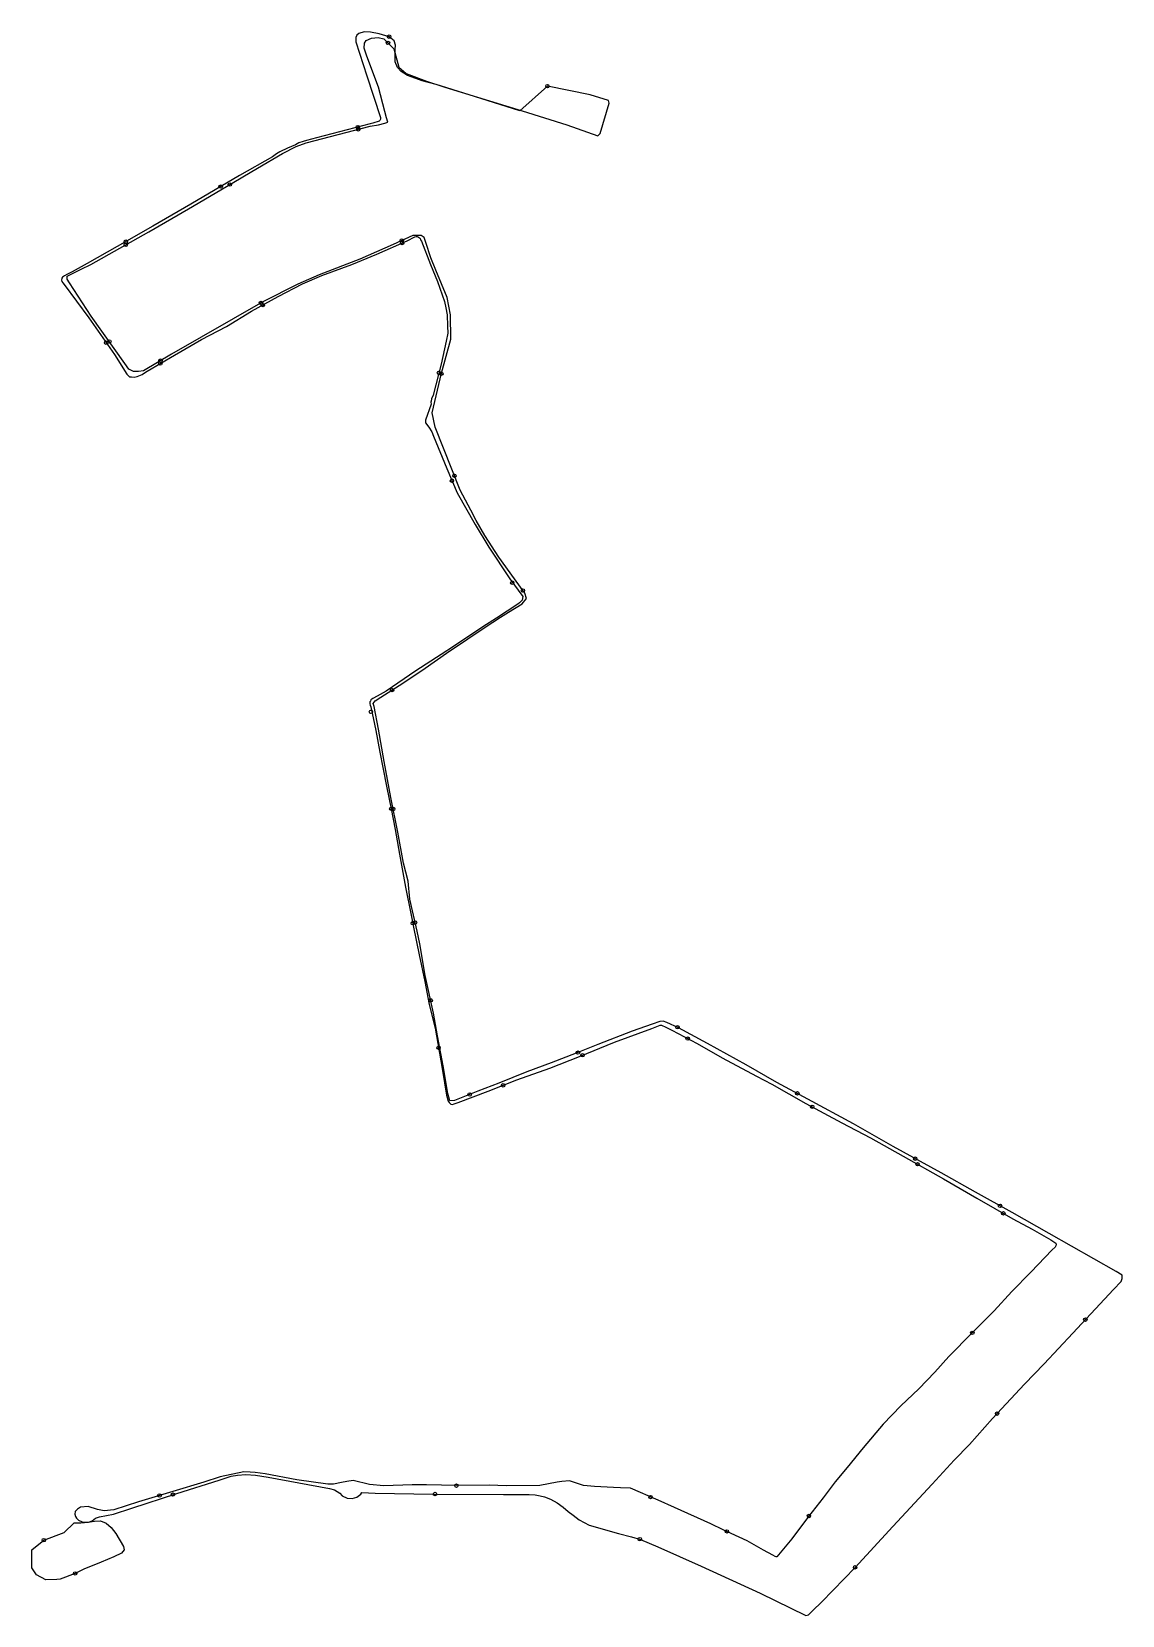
# Model space of a CAD drawing. Header units: millimetres. Extents: x 22.9327 to 22.9518, y 39.36 to 39.3878.
import ezdxf

# ---------------------------------------------------------------- set-up
doc = ezdxf.new("R2010")
doc.units = ezdxf.units.MM
for name, color, linetype in [('ΕΛΑ', 1, 'Continuous'), ('ΠΗΓΑΙΝΕ', 2, 'Continuous'), ('ΣΤΑΣΕΙΣ ΕΛΑ', 4, 'Continuous'), ('ΣΤΑΣΕΙΣ ΠΗΓΑΙΝΕ', 6, 'Continuous')]:
    doc.layers.add(name, color=color, linetype=linetype)

msp = doc.modelspace()

# ---------------------------------------------------------------- linework, layer by layer
at = {"layer": 'ΕΛΑ'}
msp.add_lwpolyline([(22.941704, 39.386816), (22.941222, 39.386382), (22.940425, 39.386633), (22.939757, 39.386845), (22.939511, 39.386908), (22.939252, 39.387004), (22.939143, 39.387074), (22.939078, 39.387142), (22.939035, 39.387244), (22.939037, 39.387457), (22.939045, 39.387535), (22.939019, 39.387608), (22.938931, 39.387682), (22.938756, 39.387734), (22.938606, 39.387759), (22.938495, 39.38777), (22.938403, 39.387738), (22.938366, 39.387708), (22.938346, 39.387666), (22.93835, 39.387592), (22.93854, 39.386999), (22.938778, 39.386268), (22.938782, 39.38624), (22.938771, 39.386217), (22.938757, 39.386205), (22.938721, 39.386193), (22.938683, 39.386181), (22.938643, 39.38617), (22.938601, 39.386157), (22.937657, 39.385912), (22.937481, 39.385867), (22.937423, 39.385849), (22.937351, 39.385823), (22.93729, 39.38579), (22.937151, 39.385732), (22.937015, 39.385664), (22.936957, 39.385633), (22.936886, 39.385578), (22.936312, 39.385252), (22.935457, 39.38475), (22.934795, 39.384367), (22.93417, 39.384007), (22.933642, 39.383713), (22.933381, 39.383566), (22.933284, 39.383517), (22.933246, 39.383498), (22.93323, 39.383484), (22.933211, 39.383471), (22.933196, 39.383452), (22.933192, 39.383422), (22.933198, 39.383397), (22.933216, 39.383371), (22.933242, 39.383344), (22.933673, 39.382758), (22.93412, 39.382117), (22.934337, 39.381774), (22.934381, 39.38173), (22.934416, 39.381726), (22.934464, 39.381723), (22.934517, 39.381736), (22.934605, 39.381768), (22.93463, 39.381785), (22.934691, 39.381825), (22.935172, 39.382108), (22.935643, 39.38238), (22.93608, 39.38261), (22.936523, 39.382875), (22.936985, 39.383136), (22.937413, 39.383355), (22.937753, 39.3835), (22.938279, 39.383692), (22.938718, 39.383874), (22.939245, 39.384109), (22.939383, 39.384176), (22.939405, 39.384185), (22.939423, 39.384184), (22.939445, 39.384173), (22.939462, 39.384163), (22.939474, 39.384147), (22.939483, 39.384127), (22.939497, 39.384102), (22.939657, 39.383694), (22.939776, 39.383398), (22.939901, 39.383049), (22.939927, 39.382935), (22.939949, 39.382815), (22.939954, 39.382615), (22.939957, 39.382493), (22.93993, 39.382349), (22.939843, 39.381947), (22.9397, 39.381408), (22.939673, 39.381344), (22.939667, 39.381302), (22.939664, 39.381282), (22.939665, 39.381249), (22.939569, 39.380966), (22.939569, 39.38092), (22.939627, 39.380848), (22.93968, 39.380764), (22.93971, 39.38069), (22.939941, 39.380121), (22.94012, 39.379697), (22.940439, 39.379143), (22.940677, 39.378746), (22.941045, 39.378193), (22.941272, 39.377884), (22.94126, 39.377815), (22.941217, 39.377769), (22.941186, 39.37775), (22.940813, 39.377503), (22.940575, 39.377349), (22.940061, 39.377006), (22.939845, 39.376868), (22.939396, 39.376578), (22.938881, 39.376226), (22.938721, 39.376135), (22.938646, 39.376098), (22.938613, 39.376071), (22.938603, 39.37605), (22.938595, 39.376035), (22.938591, 39.376004), (22.938598, 39.375977), (22.938609, 39.375949), (22.938696, 39.375538), (22.938771, 39.375155), (22.93882, 39.37489), (22.938892, 39.374529), (22.938969, 39.374165), (22.939036, 39.3738), (22.939112, 39.373373), (22.939217, 39.372795), (22.939309, 39.372329), (22.93936, 39.372094), (22.939459, 39.371608), (22.939559, 39.371143), (22.939634, 39.37074), (22.939737, 39.370325), (22.93986, 39.369617), (22.939933, 39.369153), (22.939967, 39.369046), (22.939982, 39.36902), (22.939998, 39.369006), (22.940012, 39.368996), (22.940039, 39.368988), (22.94007, 39.369), (22.940139, 39.369022), (22.940665, 39.369221), (22.941168, 39.369417), (22.941747, 39.369621), (22.942264, 39.369828), (22.94288, 39.370078), (22.943532, 39.370321), (22.943679, 39.370374), (22.943702, 39.370374), (22.943727, 39.370366), (22.943757, 39.370354), (22.943791, 39.370337), (22.943813, 39.370324), (22.943857, 39.370302), (22.943885, 39.370288), (22.944325, 39.370054), (22.944767, 39.369805), (22.945364, 39.369485), (22.945635, 39.369344), (22.946232, 39.369008), (22.946862, 39.368667), (22.94736, 39.368404), (22.947936, 39.368083), (22.94864, 39.367688), (22.949227, 39.367345), (22.949858, 39.366985), (22.950196, 39.366804), (22.950521, 39.366621), (22.950573, 39.366585), (22.950606, 39.366562), (22.950616, 39.36654), (22.950611, 39.366515), (22.950598, 39.366491), (22.950542, 39.366444), (22.95017, 39.366052), (22.94984, 39.365712), (22.949529, 39.365378), (22.949146, 39.364989), (22.948734, 39.364573), (22.948487, 39.364299), (22.948211, 39.364011), (22.947895, 39.363711), (22.947586, 39.36339), (22.947232, 39.362978), (22.946951, 39.362631), (22.946744, 39.362381), (22.946536, 39.362103), (22.946278, 39.361776), (22.945982, 39.361382), (22.945721, 39.361071), (22.945709, 39.361068), (22.945692, 39.361074), (22.945653, 39.361099), (22.945491, 39.361188), (22.945203, 39.361349), (22.944783, 39.361543), (22.944564, 39.361647), (22.943928, 39.361935), (22.943644, 39.362058), (22.943157, 39.362268), (22.942982, 39.362274), (22.942859, 39.362285), (22.94253, 39.362302), (22.942333, 39.362318), (22.942088, 39.362397), (22.941955, 39.36239), (22.941875, 39.362378), (22.941571, 39.362319), (22.940989, 39.36231), (22.940681, 39.362322), (22.940109, 39.362315), (22.939588, 39.362327), (22.939337, 39.362327), (22.938836, 39.362313), (22.938586, 39.362335), (22.938299, 39.362404), (22.938193, 39.362387), (22.938099, 39.362368), (22.937954, 39.362342), (22.93786, 39.362343), (22.937312, 39.362414), (22.936761, 39.362523), (22.936582, 39.362545), (22.936496, 39.362552), (22.936389, 39.362555), (22.93597, 39.36247), (22.935687, 39.362374), (22.93514, 39.362211), (22.934544, 39.362034), (22.934108, 39.361894), (22.933942, 39.361874), (22.933822, 39.361899), (22.93366, 39.361952), (22.933523, 39.361937), (22.933475, 39.361902), (22.933433, 39.36186), (22.933424, 39.361817), (22.93344, 39.361773), (22.933455, 39.361743), (22.933492, 39.361712), (22.933552, 39.361683), (22.933652, 39.361676), (22.933773, 39.361692), (22.933873, 39.361699), (22.933975, 39.361659), (22.934063, 39.36158), (22.934147, 39.361477), (22.934276, 39.361252), (22.934291, 39.36119), (22.934241, 39.361132), (22.93411, 39.361071), (22.933889, 39.360977), (22.933585, 39.36085), (22.933432, 39.360778), (22.933167, 39.360676), (22.933108, 39.360671), (22.93292, 39.360665), (22.932754, 39.360756), (22.932673, 39.360874), (22.93267, 39.361191), (22.932883, 39.361361)], dxfattribs=at)
at = {"layer": 'ΠΗΓΑΙΝΕ', "flags": 128}
msp.add_lwpolyline([(22.932883, 39.361361), (22.933238, 39.361496), (22.933416, 39.361665), (22.933529, 39.361662), (22.933668, 39.361673), (22.933729, 39.361701), (22.933786, 39.361744), (22.933857, 39.36177), (22.934102, 39.361817), (22.934426, 39.36192), (22.935211, 39.36218), (22.935956, 39.36241), (22.936167, 39.362479), (22.936278, 39.362497), (22.936424, 39.362508), (22.93659, 39.3625), (22.936813, 39.362464), (22.937884, 39.362264), (22.937973, 39.362244), (22.938066, 39.362186), (22.938109, 39.362134), (22.938197, 39.362094), (22.938283, 39.362088), (22.938366, 39.362112), (22.938437, 39.362163), (22.938451, 39.362195), (22.938688, 39.362186), (22.939704, 39.362168), (22.940932, 39.362159), (22.941385, 39.362161), (22.94149, 39.362155), (22.941577, 39.362137), (22.941653, 39.362119), (22.941759, 39.362079), (22.941877, 39.362012), (22.941978, 39.361936), (22.942065, 39.361865), (22.942152, 39.361796), (22.942262, 39.361719), (22.942432, 39.361621), (22.942949, 39.361479), (22.943176, 39.361417), (22.943331, 39.361373), (22.94364, 39.361241), (22.944396, 39.360906), (22.945429, 39.360431), (22.94623, 39.360044), (22.946277, 39.360052), (22.946352, 39.360129), (22.946503, 39.360275), (22.946709, 39.360484), (22.947092, 39.360884), (22.947753, 39.361602), (22.94844, 39.362338), (22.948827, 39.362758), (22.949094, 39.363036), (22.949501, 39.363491), (22.95006, 39.364092), (22.950407, 39.364446), (22.950906, 39.364985), (22.951619, 39.365748), (22.951755, 39.365889), (22.951773, 39.365943), (22.951768, 39.366002), (22.951666, 39.366065), (22.950489, 39.366728), (22.949845, 39.367098), (22.949201, 39.367453), (22.9486, 39.367792), (22.947758, 39.36825), (22.947062, 39.368652), (22.946266, 39.369084), (22.945724, 39.369373), (22.945186, 39.369681), (22.944505, 39.370053), (22.944002, 39.370331), (22.943796, 39.370424), (22.94373, 39.370447), (22.943673, 39.370438), (22.943539, 39.370396), (22.943188, 39.370271), (22.942589, 39.370036), (22.942207, 39.369884), (22.941768, 39.369716), (22.941343, 39.369561), (22.94085, 39.369364), (22.940483, 39.369219), (22.940077, 39.369058), (22.939995, 39.369049), (22.939957, 39.369181), (22.939879, 39.369663), (22.939781, 39.37019), (22.939711, 39.370585), (22.939562, 39.371246), (22.939469, 39.371801), (22.93942, 39.372022), (22.939293, 39.372582), (22.939262, 39.372895), (22.939181, 39.373211), (22.939085, 39.373755), (22.938962, 39.374362), (22.938845, 39.374991), (22.938743, 39.375556), (22.938667, 39.375953), (22.938654, 39.376009), (22.938685, 39.376055), (22.938788, 39.376118), (22.939172, 39.376365), (22.93956, 39.376627), (22.939938, 39.376888), (22.94031, 39.377142), (22.940614, 39.377347), (22.940884, 39.37752), (22.941024, 39.377608), (22.941262, 39.377756), (22.941339, 39.377847), (22.941309, 39.377941), (22.941202, 39.378083), (22.940854, 39.378568), (22.94061, 39.37895), (22.940454, 39.379215), (22.940362, 39.379393), (22.940175, 39.379743), (22.939737, 39.380847), (22.939682, 39.381096), (22.939848, 39.381789), (22.940012, 39.382385), (22.940005, 39.382811), (22.939947, 39.383115), (22.93975, 39.383593), (22.939663, 39.38381), (22.939571, 39.384079), (22.939542, 39.384164), (22.939494, 39.384199), (22.93943, 39.384202), (22.939346, 39.384202), (22.939001, 39.384047), (22.938418, 39.383785), (22.937704, 39.383515), (22.937332, 39.383351), (22.936716, 39.383038), (22.935122, 39.382127), (22.934628, 39.381832), (22.93454, 39.38182), (22.934456, 39.381823), (22.934371, 39.381861), (22.934304, 39.381962), (22.933715, 39.382787), (22.933334, 39.383374), (22.933293, 39.383438), (22.933293, 39.383489), (22.933535, 39.383614), (22.933708, 39.383695), (22.934725, 39.384268), (22.935418, 39.384668), (22.936082, 39.385058), (22.936624, 39.385383), (22.937065, 39.38564), (22.9373, 39.385757), (22.937475, 39.385826), (22.938598, 39.386113), (22.938746, 39.386137), (22.938858, 39.386167), (22.938909, 39.386185), (22.938886, 39.386262), (22.938855, 39.386373), (22.938742, 39.386799), (22.938539, 39.387342), (22.938494, 39.387481), (22.938501, 39.387568), (22.938527, 39.387613), (22.938625, 39.387655), (22.938739, 39.387671), (22.93884, 39.387646), (22.938911, 39.387573), (22.939012, 39.387469), (22.9391, 39.387146), (22.939231, 39.387036), (22.939585, 39.386901), (22.939909, 39.386801), (22.941262, 39.386384), (22.942042, 39.386139), (22.942588, 39.385948), (22.942629, 39.385988), (22.942787, 39.386516), (22.942773, 39.386568), (22.942451, 39.386665), (22.941704, 39.386816)], dxfattribs=at)
at = {"layer": 'ΣΤΑΣΕΙΣ ΕΛΑ'}
for centre in [(22.938931, 39.387682), (22.941704, 39.386816), (22.938382, 39.3861), (22.935981, 39.385058), (22.934319, 39.384093), (22.939158, 39.38407), (22.936717, 39.382984), (22.933975, 39.382325), (22.934923, 39.38196), (22.939804, 39.381797), (22.940031, 39.379909), (22.941088, 39.378123), (22.938612, 39.375863), (22.938969, 39.374165), (22.939346, 39.372161), (22.94416, 39.370142), (22.939797, 39.369982), (22.942318, 39.36985), (22.940929, 39.369324), (22.946342, 39.368948), (22.948187, 39.367942), (22.949689, 39.367082), (22.949146, 39.364989), (22.934909, 39.362142), (22.940109, 39.362315), (22.94351, 39.362115), (22.946284, 39.361784), (22.932883, 39.361361), (22.944847, 39.361514), (22.933432, 39.360778)]:
    msp.add_circle(centre, 0.00003, dxfattribs=at)
at = {"layer": 'ΣΤΑΣΕΙΣ ΠΗΓΑΙΝΕ'}
for centre in [(22.938911, 39.387573), (22.941704, 39.386816), (22.93839, 39.38606), (22.936141, 39.385093), (22.934318, 39.384039), (22.939153, 39.384115), (22.936686, 39.383021), (22.93403, 39.382346), (22.934927, 39.382011), (22.939846, 39.381782), (22.940075, 39.379995), (22.941274, 39.377987), (22.938983, 39.376243), (22.939003, 39.374162), (22.939385, 39.372174), (22.93966, 39.370811), (22.943982, 39.37034), (22.942239, 39.369897), (22.940342, 39.369163), (22.946081, 39.369183), (22.948146, 39.368039), (22.949631, 39.367213), (22.951126, 39.365221), (22.949579, 39.363575), (22.935145, 39.362158), (22.939734, 39.362168), (22.932883, 39.361361), (22.943322, 39.361378), (22.947092, 39.360884)]:
    msp.add_circle(centre, 0.00003, dxfattribs=at)

doc.saveas('drawing.dxf')
